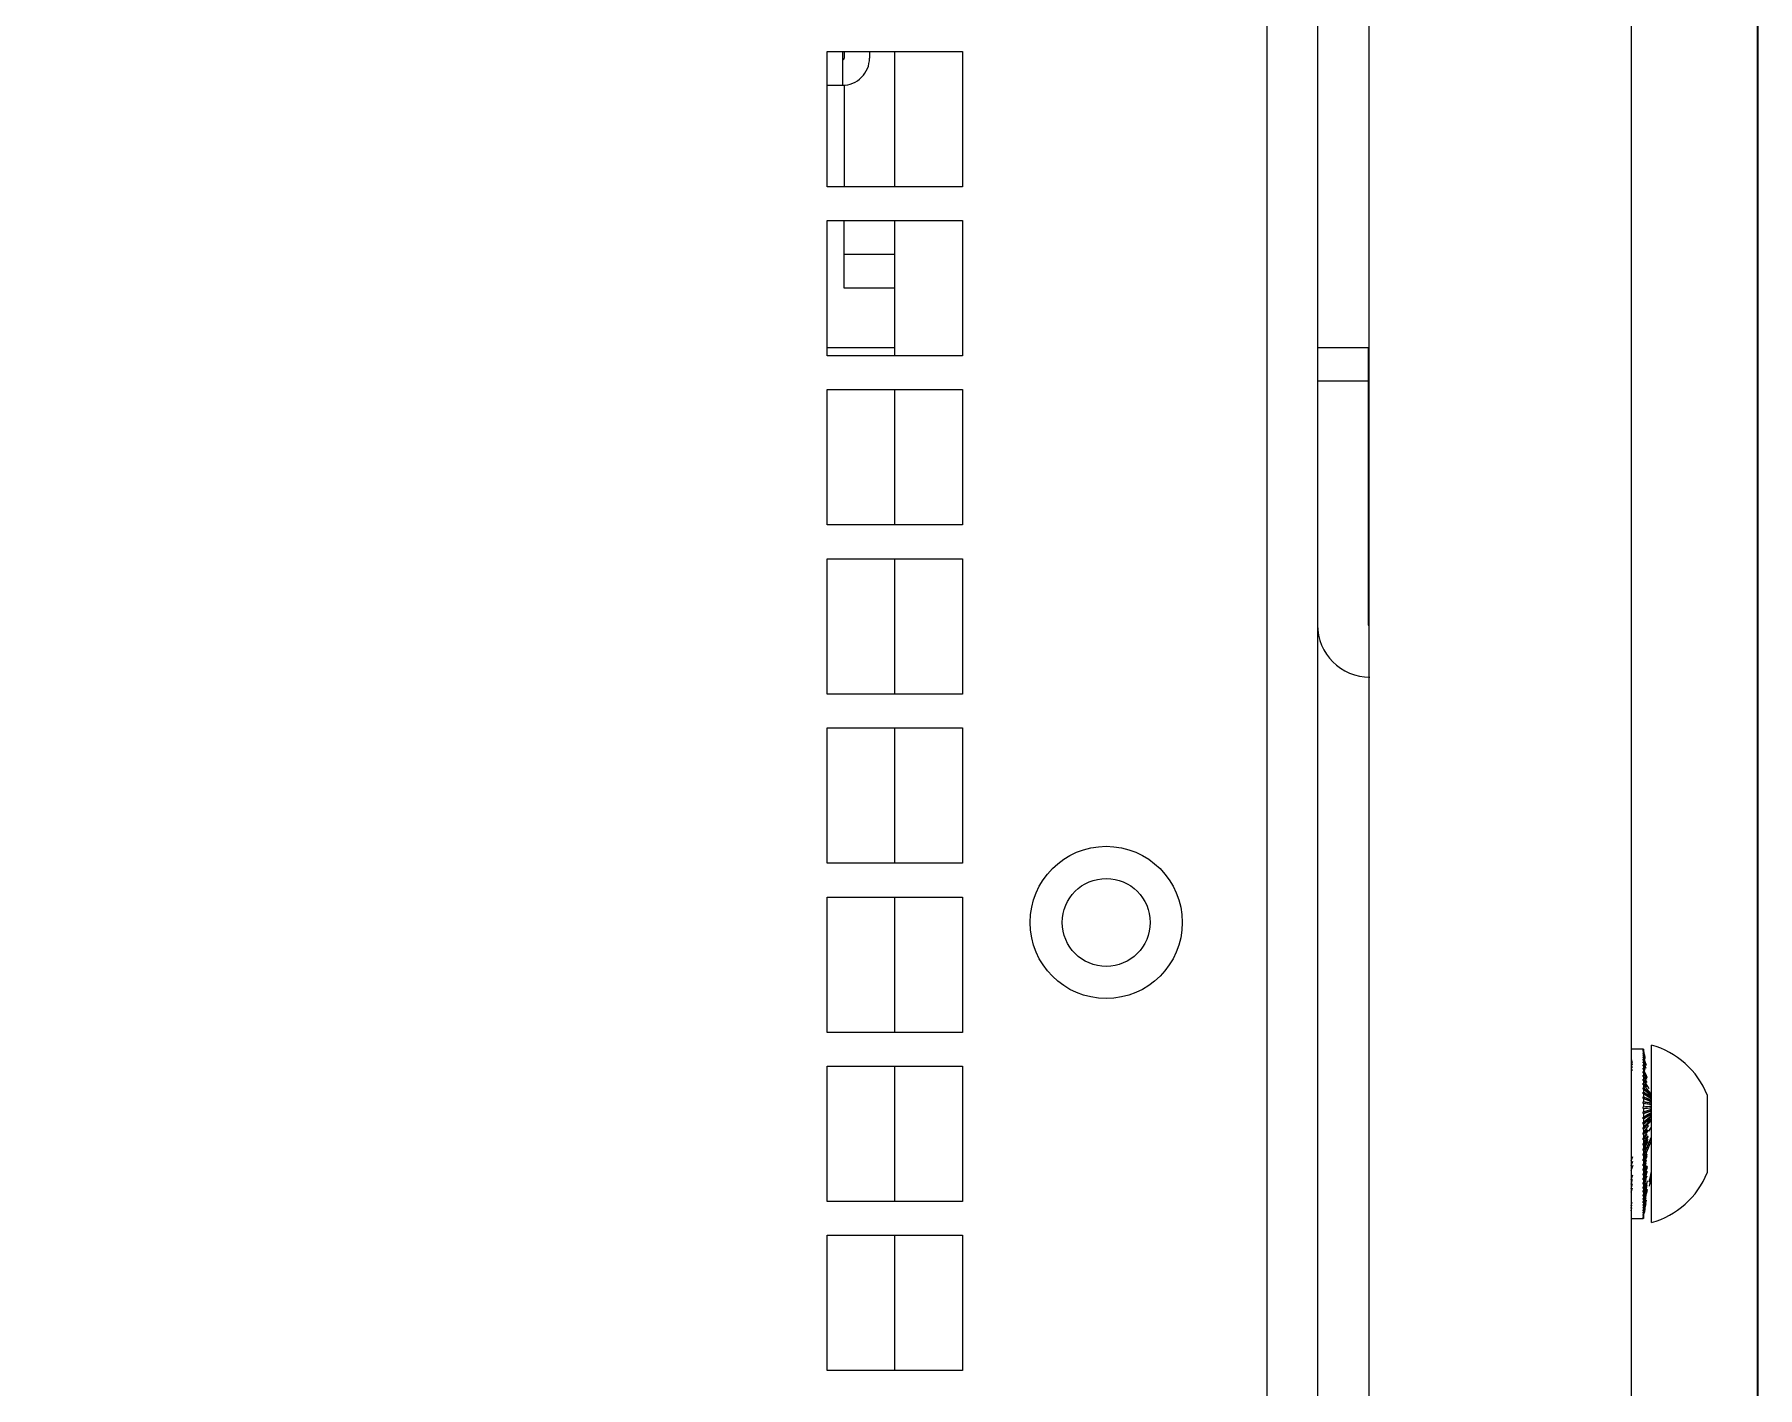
# Model space of a CAD drawing. Header units: millimetres. Extents: x -18178 to 96133, y -22425 to 61598.
# Drawn here: x 42365.6 to 42467.6, y 4314.8 to 4394.8 of the extents above; entities that cross this region are included whole.
import ezdxf

# ---------------------------------------------------------------- set-up
doc = ezdxf.new("R2010")
doc.units = ezdxf.units.MM
for name, color, linetype in [('10H46910P0610B', 7, 'Continuous'), ('10H46911P06B', 7, 'Continuous'), ('CH0002FE', 7, 'Continuous'), ('CH1775FE', 7, 'Continuous'), ('EAE-BB-A-OUT-002-KXA 2000A', 131, 'Continuous'), ('EAE-UPS PANEL-VERTV.', 7, 'Continuous'), ('MA1146FE', 7, 'Continuous'), ('RG0381CU', 7, 'Continuous'), ('RG0999FE', 7, 'Continuous'), ('RG1026FE', 7, 'Continuous'), ('RG1072FE', 7, 'Continuous'), ('RG1110FE', 7, 'Continuous')]:
    doc.layers.add(name, color=color, linetype=linetype)
doc.layers.add('E-ELEC-EQPM', color=7, linetype='Continuous', lineweight=35)

# ---------------------------------------------------------------- blocks, each defined once
blk = doc.blocks.new('A$Ccc32f15b')
at = {"layer": '10H46910P0610B', "color": 7, "linetype": 'Continuous'}
for p, q in [((52.20500291789332, 45.22749999990459), (52.20499999996375, 45.22749999990459)), ((52.20500291789332, 45.22749999990459), (52.26179200135132, 45.22749999990459)), ((52.26179200135135, 45.22749999990459), (52.26321091654279, 45.22749999990459)), ((52.26321091654279, 45.22749999990459), (52.37678908345879, 45.22749999990459)), ((52.37678908345879, 45.22749999990459), (52.37820799865023, 45.22749999990459)), ((52.37820799865025, 45.22749999990459), (52.43499708210825, 45.22749999990459)), ((52.43499708210823, 45.22749999990459), (52.4350000000378, 45.22749999990459)), ((52.58250000000081, 45.0624999999046), (52.0575000000008, 45.0624999999046)), ((52.17000000000078, 45.00260141513913), (52.17000000000078, 45.00250000009427)), ((52.20067500000079, 45.00260141513913), (52.20067500000079, 45.00250000009427)), ((52.43932500000079, 45.00260141513913), (52.43932500000079, 45.00250000009918)), ((52.47000000000082, 45.00250000009918), (52.47000000000082, 45.00260141513913))]:
    blk.add_line(p, q, dxfattribs=at)
for centre, radius, start, end in [((52.29838111114751, 44.99559491569771), 0.249999999999999, 111.9331438283732, 164.4772880336565), ((52.3416188888541, 44.99559491569771), 0.2500000000000018, 15.52271196634352, 68.06685617162684)]:
    blk.add_arc(centre, radius, start, end, dxfattribs=at)
at = {"layer": '10H46911P06B', "color": 7, "linetype": 'Continuous'}
for p, q in [((52.18355905163091, 45.03829015869083), (52.20629182416053, 45.06208732822178)), ((52.19698194402937, 45.03829015869083), (52.21358409659533, 45.06208732822178)), ((52.21089033249316, 45.03829015869083), (52.22129634398408, 45.06208732822178)), ((52.22595435963402, 45.06208732822176), (52.22129634398411, 45.06208732822176)), ((52.22522932696714, 45.03829015869083), (52.22939812960973, 45.06208732822178)), ((52.23426771280415, 45.06208732822176), (52.22939812960973, 45.06208732822176)), ((52.24291941214452, 45.06208732822176), (52.23785747942574, 45.06208732822176)), ((52.24497784931825, 45.03829015869083), (52.24291941214454, 45.06208732822178)), ((52.25187531335038, 45.06208732822176), (52.24664100824313, 45.06208732822176)), ((52.44328211884493, 45.06208732822176), (52.43948077461496, 45.06208732822176)), ((52.07000000000079, 45.03829015869083), (52.07000000000079, 45.00311550205649)), ((52.06999999974173, 45.00311550205649), (52.07001744518067, 45.00311550205649)), ((52.07001098326998, 45.03880424560818), (52.07032528616892, 45.03880424560818)), ((52.07001098327001, 45.03880424560818), (52.07001098327001, 45.03829015869081)), ((52.07001098327001, 45.00311550205649), (52.07001098327001, 45.00260141513913)), ((52.07001098326998, 45.00260141513913), (52.07032528616892, 45.00260141513913)), ((52.07032528616895, 45.03880424560818), (52.07032528616895, 45.03829015869081)), ((52.07032528616895, 45.03829015869083), (52.07065142266495, 45.03837472716873)), ((52.07065142266495, 45.03829015869083), (52.07032528616895, 45.03829015869083)), ((52.07032528616895, 45.00311550205649), (52.07032528616895, 45.00260141513913)), ((52.07065142266495, 45.00311550205649), (52.07032528616895, 45.00311550205649)), ((52.07065142266495, 45.03880424560818), (52.07161847918718, 45.03880424560818)), ((52.07065142266495, 45.03880424560818), (52.07065142266495, 45.03829015869081)), ((52.07065142266495, 45.00311550205649), (52.07065142266495, 45.00260141513913)), ((52.07065142266495, 45.00260141513913), (52.07161847918718, 45.00260141513913)), ((52.07161847918718, 45.03880424560818), (52.07161847918718, 45.03829015869081)), ((52.07161847918718, 45.03829015869083), (52.07227592697814, 45.03846561482777)), ((52.07227592697814, 45.03829015869083), (52.07161847918718, 45.03829015869083)), ((52.07161847918718, 45.00311550205649), (52.07161847918718, 45.00260141513913)), ((52.07227592697814, 45.00311550205649), (52.07161847918718, 45.00311550205649)), ((52.07227592697814, 45.03880424560818), (52.07389192059335, 45.03880424560818)), ((52.07227592697814, 45.03880424560818), (52.07227592697814, 45.03829015869081)), ((52.07227592697814, 45.00311550205649), (52.07227592697814, 45.00260141513913)), ((52.07227592697814, 45.00260141513913), (52.07389192059335, 45.00260141513913)), ((52.07389192059333, 45.03880424560818), (52.07389192059333, 45.03829015869081)), ((52.07389192059333, 45.03829015869083), (52.07487808503313, 45.03856236254839)), ((52.07487808503313, 45.03829015869083), (52.07389192059333, 45.03829015869083)), ((52.07389192059333, 45.00311550205649), (52.07389192059333, 45.00260141513913)), ((52.07487808503313, 45.00311550205649), (52.07389192059333, 45.00311550205649)), ((52.07487808503313, 45.03880424560818), (52.07713663815281, 45.03880424560818)), ((52.07487808503313, 45.03880424560818), (52.07487808503313, 45.03829015869081)), ((52.07487808503313, 45.00311550205649), (52.07487808503313, 45.00260141513913)), ((52.07487808503313, 45.00260141513913), (52.07713663815281, 45.00260141513913)), ((52.07713663815284, 45.03880424560818), (52.07713663815284, 45.03829015869081)), ((52.07713663815284, 45.03829015869083), (52.07844762730102, 45.03866640368324)), ((52.07844762730099, 45.03829015869083), (52.07713663815281, 45.03829015869083)), ((52.07713663815284, 45.00311550205649), (52.07713663815284, 45.00260141513913)), ((52.07844762730099, 45.00311550205649), (52.07713663815281, 45.00311550205649)), ((52.07844762730099, 45.03880424560818), (52.08133982644782, 45.03880424560818)), ((52.07844762730099, 45.03880424560818), (52.07844762730099, 45.03829015869081)), ((52.07844762730099, 45.00311550205649), (52.07844762730099, 45.00260141513913)), ((52.07844762730099, 45.00260141513913), (52.08133982644782, 45.00260141513913)), ((52.08133982644782, 45.03880424560818), (52.08133982644782, 45.03829015869081)), ((52.08133982644782, 45.03829015869083), (52.08297046642912, 45.03877952217859)), ((52.08297046642909, 45.03829015869083), (52.08133982644779, 45.03829015869083)), ((52.08133982644782, 45.00311550205649), (52.08133982644782, 45.00260141513913)), ((52.08297046642909, 45.00311550205649), (52.08133982644779, 45.00311550205649)), ((52.08297046642909, 45.03880424560818), (52.08648489741435, 45.03880424560818)), ((52.08297046642909, 45.03880424560818), (52.08297046642909, 45.03829015869081)), ((52.08297046642909, 45.00311550205649), (52.08297046642909, 45.00260141513913)), ((52.08297046642909, 45.00260141513913), (52.08648489741435, 45.00260141513913)), ((52.08648489741435, 45.03829015869083), (52.09589369389755, 45.04126125411695)), ((52.08648489741435, 45.03880424560818), (52.08648489741435, 45.03829015869081)), ((52.08842875283773, 45.03829015869083), (52.08648489741435, 45.03829015869083)), ((52.08648489741435, 45.00311550205649), (52.08648489741435, 45.00260141513913)), ((52.08842875283773, 45.00311550205649), (52.08648489741435, 45.00311550205649)), ((52.08842875283773, 45.03880424560818), (52.09255154580791, 45.03880424560818)), ((52.08842875283773, 45.03880424560818), (52.08842875283773, 45.03829015869081)), ((52.08842875283773, 45.00311550205649), (52.08842875283773, 45.00260141513913)), ((52.08842875283773, 45.00260141513913), (52.09255154580791, 45.00260141513913)), ((52.09255154580791, 45.03829015869083), (52.1169642224817, 45.04645796333119)), ((52.09255154580791, 45.03880424560818), (52.09255154580791, 45.03829015869081)), ((52.09480094516408, 45.03829015869083), (52.09255154580791, 45.03829015869083)), ((52.09255154580791, 45.00311550205649), (52.09255154580791, 45.00260141513913)), ((52.09480094516408, 45.00311550205649), (52.09255154580791, 45.00311550205649)), ((52.09480094516408, 45.03880424560818), (52.09951582933886, 45.03880424560818)), ((52.09480094516408, 45.03880424560818), (52.09480094516408, 45.03829015869081)), ((52.09480094516408, 45.00311550205649), (52.09480094516408, 45.00260141513913)), ((52.09480094516408, 45.00260141513913), (52.09951582933886, 45.00260141513913)), ((52.09951582933883, 45.03880424560818), (52.09951582933883, 45.03829015869081)), ((52.10206189527619, 45.03829015869083), (52.09951582933886, 45.03829015869083)), ((52.09951582933883, 45.00260141513913), (52.10866537966965, 45.0058700350685)), ((52.09951582933883, 45.00311550205649), (52.09951582933883, 45.00260141513913)), ((52.10206189527619, 45.00311550205649), (52.09951582933886, 45.00311550205649)), ((52.10206189527619, 45.03880424560818), (52.10735026316175, 45.03880424560818)), ((52.10206189527619, 45.03880424560818), (52.10206189527619, 45.03829015869081)), ((52.10206189527619, 45.00311550205649), (52.10206189527619, 45.00260141513913)), ((52.10206189527619, 45.00260141513913), (52.10735026316175, 45.00260141513913)), ((52.10735026316172, 45.03880424560818), (52.10735026316172, 45.03829015869081)), ((52.1101829475212, 45.03829015869083), (52.10735026316172, 45.03829015869083)), ((52.10735026316172, 45.00260141513913), (52.11584370648134, 45.0058700350685)), ((52.10735026316172, 45.00311550205649), (52.10735026316172, 45.00260141513913)), ((52.1101829475212, 45.00311550205649), (52.10735026316172, 45.00311550205649)), ((52.1101829475212, 45.03880424560818), (52.1160239283455, 45.03880424560818)), ((52.1101829475212, 45.03880424560818), (52.1101829475212, 45.03829015869081)), ((52.1101829475212, 45.00311550205649), (52.1101829475212, 45.00260141513913)), ((52.1101829475212, 45.00260141513913), (52.1160239283455, 45.00260141513913)), ((52.11602392834553, 45.03880424560818), (52.11602392834553, 45.03829015869081)), ((52.11913205181605, 45.03829015869083), (52.1160239283455, 45.03829015869083)), ((52.11602392834553, 45.00260141513913), (52.12382774491346, 45.0058700350685)), ((52.11602392834553, 45.00311550205649), (52.11602392834553, 45.00260141513913)), ((52.11913205181605, 45.00311550205649), (52.1160239283455, 45.00311550205649)), ((52.11913205181605, 45.03880424560818), (52.1255025938963, 45.03880424560818)), ((52.11913205181605, 45.03880424560818), (52.11913205181605, 45.03829015869081)), ((52.11913205181605, 45.00311550205649), (52.11913205181605, 45.00260141513913)), ((52.11913205181605, 45.00260141513913), (52.1255025938963, 45.00260141513913)), ((52.1255025938963, 45.03880424560818), (52.1255025938963, 45.03829015869081)), ((52.12887389013457, 45.03829015869083), (52.1255025938963, 45.03829015869083)), ((52.1255025938963, 45.00260141513913), (52.13258598561376, 45.0058700350685)), ((52.1255025938963, 45.00311550205649), (52.1255025938963, 45.00260141513913)), ((52.12887389013457, 45.00311550205649), (52.1255025938963, 45.00311550205649)), ((52.12887389013457, 45.03880424560818), (52.13574885185159, 45.03880424560818)), ((52.12887389013457, 45.03880424560818), (52.12887389013457, 45.03829015869081)), ((52.12887389013457, 45.00311550205649), (52.12887389013457, 45.00260141513913)), ((52.12887389013457, 45.00260141513913), (52.13574885185159, 45.00260141513913)), ((52.13574885185159, 45.03880424560818), (52.13574885185159, 45.03829015869081)), ((52.13937001589153, 45.03829015869083), (52.13574885185162, 45.03829015869083)), ((52.13574885185159, 45.00311550205649), (52.13574885185159, 45.00260141513913)), ((52.13937001589153, 45.00311550205649), (52.13574885185162, 45.00311550205649)), ((52.13937001589153, 45.03880424560818), (52.14672226491231, 45.03880424560818)), ((52.13937001589153, 45.03880424560818), (52.13937001589153, 45.03829015869081)), ((52.13937001589153, 45.00311550205649), (52.13937001589153, 45.00260141513913)), ((52.13937001589153, 45.00260141513913), (52.14672226491231, 45.00260141513913)), ((52.14672226491228, 45.03880424560818), (52.14672226491228, 45.03829015869081)), ((52.15057900567373, 45.03829015869083), (52.14672226491228, 45.03829015869083)), ((52.14672226491228, 45.00311550205649), (52.14672226491228, 45.00260141513913)), ((52.15057900567373, 45.00311550205649), (52.14672226491228, 45.00311550205649)), ((52.15057900567373, 45.03880424560818), (52.15837952603027, 45.03880424560818)), ((52.15057900567373, 45.03880424560818), (52.15057900567373, 45.03829015869081)), ((52.15057900567373, 45.00311550205649), (52.15057900567373, 45.00260141513913)), ((52.15057900567373, 45.00260141513913), (52.15837952603027, 45.00260141513913)), ((52.1583795260303, 45.03880424560818), (52.1583795260303, 45.03829015869081)), ((52.16245662271947, 45.03829015869083), (52.15837952603027, 45.03829015869083)), ((52.1583795260303, 45.00311550205649), (52.1583795260303, 45.00260141513913)), ((52.16245662271947, 45.00311550205649), (52.15837952603027, 45.00311550205649)), ((52.16245662271947, 45.03880424560818), (52.1706746293217, 45.03880424560818)), ((52.16245662271947, 45.03880424560818), (52.16245662271947, 45.03829015869081)), ((52.16245662271947, 45.00311550205649), (52.16245662271947, 45.00260141513913)), ((52.16245662271947, 45.00260141513913), (52.1706746293217, 45.00260141513913)), ((52.1706746293217, 45.03880424560818), (52.1706746293217, 45.03829015869081)), ((52.17495599150064, 45.03829015869083), (52.1706746293217, 45.03829015869083)), ((52.1706746293217, 45.00311550205649), (52.1706746293217, 45.00260141513913)), ((52.17495599150064, 45.00311550205649), (52.1706746293217, 45.00311550205649)), ((52.17495599150064, 45.03880424560818), (52.18355905163091, 45.03880424560818)), ((52.17495599150064, 45.03880424560818), (52.17495599150064, 45.03829015869081)), ((52.17495599150064, 45.00311550205649), (52.17495599150064, 45.00260141513913)), ((52.17495599150064, 45.00260141513913), (52.18355905163091, 45.00260141513913)), ((52.18355905163091, 45.03880424560818), (52.18355905163091, 45.03829015869081)), ((52.18802778271905, 45.03829015869083), (52.18355905163091, 45.03829015869083)), ((52.18355905163091, 45.00311550205649), (52.18355905163091, 45.00260141513913)), ((52.18802778271905, 45.00311550205649), (52.18355905163091, 45.00311550205649)), ((52.18802778271905, 45.03880424560818), (52.19698194402937, 45.03880424560818)), ((52.18802778271905, 45.03880424560818), (52.18802778271905, 45.03829015869081)), ((52.18802778271905, 45.00311550205649), (52.18802778271905, 45.00260141513913)), ((52.18802778271905, 45.00260141513913), (52.19698194402937, 45.00260141513913)), ((52.19698194402937, 45.03880424560818), (52.19698194402937, 45.03829015869081)), ((52.20162040798667, 45.03829015869083), (52.19698194402937, 45.03829015869083)), ((52.19698194402937, 45.00311550205649), (52.19698194402937, 45.00260141513913)), ((52.20162040798667, 45.00311550205649), (52.19698194402937, 45.00311550205649)), ((52.20162040798667, 45.03880424560818), (52.21089033249316, 45.03880424560818)), ((52.20162040798667, 45.03880424560818), (52.20162040798667, 45.03829015869081)), ((52.20162040798667, 45.00311550205649), (52.20162040798667, 45.00260141513913)), ((52.20162040798667, 45.00260141513913), (52.21089033249316, 45.00260141513913)), ((52.21089033249316, 45.03880424560818), (52.21089033249316, 45.03829015869081)), ((52.21568022342151, 45.03829015869083), (52.21089033249316, 45.03829015869083)), ((52.21089033249316, 45.00311550205649), (52.21089033249316, 45.00260141513913)), ((52.21568022342151, 45.00311550205649), (52.21089033249316, 45.00311550205649)), ((52.21568022342151, 45.03880424560818), (52.22522932696717, 45.03880424560818)), ((52.21568022342151, 45.03880424560818), (52.21568022342151, 45.03829015869081)), ((52.21568022342151, 45.00311550205649), (52.21568022342151, 45.00260141513913)), ((52.21568022342151, 45.00260141513913), (52.22522932696717, 45.00260141513913)), ((52.22522932696714, 45.03880424560818), (52.22522932696714, 45.03829015869081)), ((52.23015174135531, 45.03829015869083), (52.22522932696714, 45.03829015869083)), ((52.22522932696714, 45.00311550205649), (52.22522932696714, 45.00260141513913)), ((52.23015174135531, 45.00311550205649), (52.22522932696714, 45.00311550205649)), ((52.23015174135531, 45.03880424560818), (52.23994233799098, 45.03880424560818)), ((52.23015174135531, 45.03880424560818), (52.23015174135531, 45.03829015869081)), ((52.23015174135531, 45.00311550205649), (52.23015174135531, 45.00260141513913)), ((52.23015174135531, 45.00260141513913), (52.23994233799098, 45.00260141513913)), ((52.23994233799098, 45.03880424560818), (52.23994233799098, 45.03829015869081)), ((52.24497784931825, 45.03829015869083), (52.23994233799098, 45.03829015869083)), ((52.23994233799098, 45.00311550205649), (52.23994233799098, 45.00260141513913)), ((52.24497784931825, 45.00311550205649), (52.23994233799098, 45.00311550205649)), ((52.24497784931825, 45.03880424560818), (52.25497130003191, 45.03880424560818)), ((52.24497784931825, 45.03880424560818), (52.24497784931825, 45.03829015869081)), ((52.24497784931825, 45.00311550205649), (52.24497784931825, 45.00260141513913)), ((52.24497784931825, 45.00260141513913), (52.25497130003191, 45.00260141513913)), ((52.25497130003191, 45.03880424560818), (52.25497130003191, 45.03829015869081)), ((52.26010003543553, 45.03829015869083), (52.25497130003188, 45.03829015869083)), ((52.25497130003191, 45.00311550205649), (52.25497130003191, 45.00260141513913)), ((52.26010003543553, 45.00311550205649), (52.25497130003188, 45.00311550205649)), ((52.26010003543553, 45.03880424560818), (52.27025690064281, 45.03880424560818)), ((52.26010003543553, 45.03880424560818), (52.26010003543553, 45.03829015869081)), ((52.26010003543553, 45.00311550205649), (52.26010003543553, 45.00260141513913)), ((52.26010003543553, 45.00260141513913), (52.27025690064281, 45.00260141513913)), ((52.27025690064281, 45.03880424560818), (52.27025690064281, 45.03829015869081)), ((52.27545861934732, 45.03829015869083), (52.27025690064283, 45.03829015869083)), ((52.27025690064281, 45.00311550205649), (52.27025690064281, 45.00260141513913)), ((52.27545861934732, 45.00311550205649), (52.27025690064283, 45.00311550205649)), ((52.27545861934732, 45.03880424560818), (52.28573881454147, 45.03880424560818)), ((52.27545861934732, 45.03880424560818), (52.27545861934732, 45.03829015869081)), ((52.27545861934732, 45.00311550205649), (52.27545861934732, 45.00260141513913)), ((52.27545861934732, 45.00260141513913), (52.28573881454147, 45.00260141513913)), ((52.28573881454145, 45.03880424560818), (52.28573881454145, 45.03829015869081)), ((52.29099298773949, 45.03829015869083), (52.28573881454147, 45.03829015869083)), ((52.28573881454145, 45.00311550205649), (52.28573881454145, 45.00260141513913)), ((52.29099298773949, 45.00311550205649), (52.28573881454147, 45.00311550205649)), ((52.29099298773949, 45.03880424560818), (52.30135594168664, 45.03880424560818)), ((52.29099298773949, 45.03880424560818), (52.29099298773949, 45.03829015869081)), ((52.29099298773949, 45.00311550205649), (52.29099298773949, 45.00260141513913)), ((52.29099298773949, 45.00260141513913), (52.30135594168664, 45.00260141513913)), ((52.30135594168664, 45.03880424560818), (52.30135594168664, 45.03829015869081)), ((52.30664183355699, 45.03829015869083), (52.30135594168664, 45.03829015869083)), ((52.30135594168664, 45.00311550205649), (52.30135594168664, 45.00260141513913)), ((52.30664183355699, 45.00311550205649), (52.30135594168664, 45.00311550205649)), ((52.30664183355699, 45.03880424560818), (52.31704664841232, 45.03880424560818)), ((52.30664183355699, 45.03880424560818), (52.30664183355699, 45.03829015869081)), ((52.30664183355699, 45.00311550205649), (52.30664183355699, 45.00260141513913)), ((52.30664183355699, 45.00260141513913), (52.31704664841232, 45.00260141513913)), ((52.31704664841232, 45.03880424560818), (52.31704664841232, 45.03829015869081)), ((52.32234339795471, 45.03829015869083), (52.31704664841232, 45.03829015869083)), ((52.31704664841232, 45.00311550205649), (52.31704664841232, 45.00260141513913)), ((52.32234339795471, 45.00311550205649), (52.31704664841232, 45.00311550205649)), ((52.32234339795471, 45.03880424560818), (52.33274901066747, 45.03880424560818)), ((52.32234339795471, 45.03880424560818), (52.32234339795471, 45.03829015869081)), ((52.32234339795471, 45.00311550205649), (52.32234339795471, 45.00260141513913)), ((52.32234339795471, 45.00260141513913), (52.33274901066747, 45.00260141513913)), ((52.33274901066747, 45.03880424560818), (52.33274901066747, 45.03829015869081)), ((52.33803571403129, 45.03829015869083), (52.33274901066747, 45.03829015869083)), ((52.33274901066747, 45.00311550205649), (52.33274901066747, 45.00260141513913)), ((52.33803571403129, 45.00311550205649), (52.33274901066747, 45.00311550205649)), ((52.33803571403129, 45.03880424560818), (52.348401058402, 45.03880424560818)), ((52.33803571403129, 45.03880424560818), (52.33803571403129, 45.03829015869081)), ((52.33803571403129, 45.00311550205649), (52.33803571403129, 45.00260141513913)), ((52.33803571403129, 45.00260141513913), (52.348401058402, 45.00260141513913)), ((52.34840105840198, 45.03880424560818), (52.34840105840198, 45.03829015869081)), ((52.35365685138433, 45.03829015869083), (52.34840105840198, 45.03829015869083)), ((52.34840105840198, 45.00311550205649), (52.34840105840198, 45.00260141513913)), ((52.35365685138433, 45.00311550205649), (52.34840105840198, 45.00311550205649)), ((52.35365685138433, 45.03880424560818), (52.36394102013421, 45.03880424560818)), ((52.35365685138433, 45.03880424560818), (52.35365685138433, 45.03829015869081)), ((52.35365685138433, 45.00311550205649), (52.35365685138433, 45.00260141513913)), ((52.35365685138433, 45.00260141513913), (52.36394102013421, 45.00260141513913)), ((52.36394102013421, 45.03880424560818), (52.36394102013421, 45.03829015869081)), ((52.36914516052133, 45.03829015869083), (52.36394102013421, 45.03829015869083)), ((52.36394102013421, 45.00311550205649), (52.36394102013421, 45.00260141513913)), ((52.36914516052133, 45.00311550205649), (52.36394102013421, 45.00311550205649)), ((52.36914516052133, 45.03880424560818), (52.37930756673472, 45.03880424560818)), ((52.36914516052133, 45.03880424560818), (52.36914516052133, 45.03829015869081)), ((52.36914516052133, 45.00311550205649), (52.36914516052133, 45.00260141513913)), ((52.36914516052133, 45.00260141513913), (52.37930756673472, 45.00260141513913)), ((52.37930756673472, 45.03880424560818), (52.37930756673472, 45.03829015869081)), ((52.38443951616202, 45.03829015869083), (52.37930756673472, 45.03829015869083)), ((52.37930756673472, 45.00311550205649), (52.37930756673472, 45.00260141513913)), ((52.38443951616202, 45.00311550205649), (52.37930756673472, 45.00311550205649)), ((52.38443951616202, 45.03880424560818), (52.39444005346436, 45.03880424560818)), ((52.38443951616202, 45.03880424560818), (52.38443951616202, 45.03829015869081)), ((52.38443951616202, 45.00311550205649), (52.38443951616202, 45.00260141513913)), ((52.38443951616202, 45.00260141513913), (52.39444005346436, 45.00260141513913)), ((52.39947955847202, 45.00260141513913), (52.38664752000483, 45.00773999010489)), ((52.39444005346434, 45.03880424560818), (52.39444005346434, 45.03829015869081)), ((52.39947955847202, 45.03829015869083), (52.39444005346434, 45.03829015869083)), ((52.39444005346434, 45.00311550205649), (52.39444005346434, 45.00260141513913)), ((52.39947955847202, 45.00311550205649), (52.39444005346434, 45.00311550205649)), ((52.39947955847202, 45.03880424560818), (52.40927875931138, 45.03880424560818)), ((52.39947955847202, 45.03880424560818), (52.39947955847202, 45.03829015869081)), ((52.39947955847202, 45.00311550205649), (52.39947955847202, 45.00260141513913)), ((52.39947955847202, 45.00260141513913), (52.40927875931138, 45.00260141513913)), ((52.41420593127552, 45.00260141513913), (52.40045887764271, 45.00769509156656)), ((52.40927875931141, 45.03880424560818), (52.40927875931141, 45.03829015869081)), ((52.41420593127552, 45.03829015869083), (52.40927875931141, 45.03829015869083)), ((52.40927875931141, 45.00311550205649), (52.40927875931141, 45.00260141513913)), ((52.41420593127552, 45.00311550205649), (52.40927875931141, 45.00311550205649)), ((52.42856051630687, 45.00260141513913), (52.41239082486734, 45.00819676393454)), ((52.41420593127552, 45.03880424560818), (52.42376512268302, 45.03880424560818)), ((52.41420593127552, 45.03880424560818), (52.41420593127552, 45.03829015869081)), ((52.41420593127552, 45.00311550205649), (52.41420593127552, 45.00260141513913)), ((52.41420593127552, 45.00260141513913), (52.42376512268302, 45.00260141513913)), ((52.42376512268302, 45.03880424560818), (52.42376512268302, 45.03829015869081)), ((52.42856051630687, 45.03829015869083), (52.42376512268305, 45.03829015869083)), ((52.42376512268302, 45.00311550205649), (52.42376512268302, 45.00260141513913)), ((52.42856051630687, 45.00311550205649), (52.42376512268305, 45.00311550205649)), ((52.42856051630687, 45.03880424560818), (52.43784197252123, 45.03880424560818)), ((52.42856051630687, 45.03880424560818), (52.42856051630687, 45.03829015869081)), ((52.42856051630687, 45.00311550205649), (52.42856051630687, 45.00260141513913)), ((52.42856051630687, 45.00260141513913), (52.43784197252123, 45.00260141513913)), ((52.43784197252123, 45.03880424560818), (52.43784197252123, 45.03829015869081)), ((52.44248666257693, 45.03829015869083), (52.4378419725212, 45.03829015869083)), ((52.43784197252123, 45.00311550205649), (52.43784197252123, 45.00260141513913)), ((52.44248666257693, 45.00311550205649), (52.4378419725212, 45.00311550205649)), ((52.45592940994865, 45.00260141513913), (52.44088367050068, 45.00724958367545)), ((52.44248666257693, 45.03880424560818), (52.45145375393074, 45.03880424560818)), ((52.44248666257693, 45.03880424560818), (52.44248666257693, 45.03829015869081)), ((52.44248666257693, 45.00311550205649), (52.44248666257693, 45.00260141513913)), ((52.44248666257693, 45.00260141513913), (52.45145375393074, 45.00260141513913)), ((52.45145375393076, 45.03880424560818), (52.45145375393076, 45.03829015869081)), ((52.45592940994865, 45.03829015869083), (52.45145375393074, 45.03829015869083)), ((52.45145375393076, 45.00311550205649), (52.45145375393076, 45.00260141513913)), ((52.45592940994865, 45.00311550205649), (52.45145375393074, 45.00311550205649)), ((52.46883570603956, 45.00260141513913), (52.45425643218491, 45.00690002831718)), ((52.45592940994865, 45.03880424560818), (52.46454674742901, 45.03880424560818)), ((52.45592940994865, 45.03880424560818), (52.45592940994865, 45.03829015869081)), ((52.45592940994865, 45.00311550205649), (52.45592940994865, 45.00260141513913)), ((52.45592940994865, 45.00260141513913), (52.46454674742901, 45.00260141513913)), ((52.46454674742904, 45.03880424560818), (52.46454674742904, 45.03829015869081)), ((52.46883570603956, 45.03829015869083), (52.46454674742901, 45.03829015869083)), ((52.46454674742904, 45.00311550205649), (52.46454674742904, 45.00260141513913)), ((52.46883570603956, 45.00311550205649), (52.46454674742901, 45.00311550205649)), ((52.48115461559527, 45.00260141513913), (52.46712592918141, 45.00657223749495)), ((52.46883570603956, 45.03880424560818), (52.47706928095232, 45.03880424560818)), ((52.46883570603956, 45.03880424560818), (52.46883570603956, 45.03829015869081)), ((52.46883570603956, 45.00311550205649), (52.46883570603956, 45.00260141513913)), ((52.46883570603956, 45.00260141513913), (52.47706928095232, 45.00260141513913)), ((52.47706928095232, 45.03880424560818), (52.47706928095232, 45.03829015869081)), ((52.48115461559527, 45.03829015869083), (52.47706928095232, 45.03829015869083)), ((52.47706928095232, 45.00311550205649), (52.47706928095232, 45.00260141513913)), ((52.48115461559527, 45.00311550205649), (52.47706928095232, 45.00311550205649)), ((52.49283752150779, 45.00260141513913), (52.47943735472768, 45.00626234370598)), ((52.48115461559527, 45.03880424560818), (52.48897193378184, 45.03880424560818)), ((52.48115461559527, 45.03880424560818), (52.48115461559527, 45.03829015869081)), ((52.48115461559527, 45.00311550205649), (52.48115461559527, 45.00260141513913)), ((52.48115461559527, 45.00260141513913), (52.48897193378184, 45.00260141513913)), ((52.48897193378181, 45.03880424560818), (52.48897193378181, 45.03829015869081)), ((52.49283752150779, 45.03829015869083), (52.48897193378184, 45.03829015869083)), ((52.48897193378181, 45.00311550205649), (52.48897193378181, 45.00260141513913)), ((52.49283752150779, 45.00311550205649), (52.48897193378184, 45.00311550205649)), ((52.49283752150779, 45.03880424560818), (52.50020773158465, 45.03880424560818)), ((52.49283752150779, 45.03880424560818), (52.49283752150779, 45.03829015869081)), ((52.49283752150779, 45.00311550205649), (52.49283752150779, 45.00260141513913)), ((52.49283752150779, 45.00260141513913), (52.50020773158465, 45.00260141513913)), ((52.50020773158465, 45.03880424560818), (52.50020773158465, 45.03829015869081)), ((52.50383831668486, 45.03829015869083), (52.50020773158465, 45.03829015869083)), ((52.50020773158465, 45.00311550205649), (52.50020773158465, 45.00260141513913)), ((52.50383831668486, 45.00311550205649), (52.50020773158465, 45.00311550205649)), ((52.50383831668486, 45.03880424560818), (52.51073233179997, 45.03880424560818)), ((52.50383831668486, 45.03880424560818), (52.50383831668486, 45.03829015869081)), ((52.50383831668486, 45.00311550205649), (52.50383831668486, 45.00260141513913)), ((52.50383831668486, 45.00260141513913), (52.51073233179997, 45.00260141513913)), ((52.51073233179997, 45.03880424560818), (52.51073233179997, 45.03829015869081)), ((52.51411358601374, 45.03829015869083), (52.5107323318, 45.03829015869083)), ((52.51073233179997, 45.00311550205649), (52.51073233179997, 45.00260141513913)), ((52.51411358601374, 45.00311550205649), (52.5107323318, 45.00311550205649)), ((52.51411358601374, 45.03880424560818), (52.520504198639, 45.03880424560818)), ((52.51411358601374, 45.03880424560818), (52.51411358601374, 45.03829015869081)), ((52.51411358601374, 45.00311550205649), (52.51411358601374, 45.00260141513913)), ((52.51411358601374, 45.00260141513913), (52.520504198639, 45.00260141513913)), ((52.520504198639, 45.03880424560818), (52.520504198639, 45.03829015869081)), ((52.52362277770067, 45.03829015869083), (52.520504198639, 45.03829015869083)), ((52.520504198639, 45.00311550205649), (52.520504198639, 45.00260141513913)), ((52.52362277770067, 45.00311550205649), (52.520504198639, 45.00311550205649)), ((52.5323283633104, 45.00260141513913), (52.52210723494039, 45.00514322019598)), ((52.52362277770067, 45.03880424560818), (52.52948476700766, 45.03880424560818)), ((52.52362277770064, 45.03880424560818), (52.52362277770064, 45.03829015869081)), ((52.52362277770064, 45.00311550205649), (52.52362277770064, 45.00260141513913)), ((52.52362277770067, 45.00260141513913), (52.52948476700766, 45.00260141513913)), ((52.52948476700766, 45.03880424560818), (52.52948476700766, 45.03829015869081)), ((52.53232836331043, 45.03829015869083), (52.52948476700769, 45.03829015869083)), ((52.52948476700766, 45.00311550205649), (52.52948476700766, 45.00260141513913)), ((52.53232836331043, 45.00311550205649), (52.52948476700769, 45.00311550205649)), ((52.54019598587377, 45.00260141513913), (52.53090825420475, 45.00488201472577)), ((52.53232836331043, 45.03880424560818), (52.53763859470547, 45.03880424560818)), ((52.5323283633104, 45.03880424560818), (52.5323283633104, 45.03829015869081)), ((52.5323283633104, 45.00311550205649), (52.5323283633104, 45.00260141513913)), ((52.53232836331043, 45.00260141513913), (52.53763859470547, 45.00260141513913)), ((52.53763859470544, 45.03880424560818), (52.53763859470544, 45.03829015869081)), ((52.54019598587374, 45.03829015869083), (52.53763859470541, 45.03829015869083)), ((52.53763859470544, 45.00311550205649), (52.53763859470544, 45.00260141513913)), ((52.54019598587374, 45.00311550205649), (52.53763859470541, 45.00311550205649)), ((52.54719459547889, 45.00260141513913), (52.53888473347791, 45.00462440643241)), ((52.54019598587374, 45.03880424560818), (52.5449335022995, 45.03880424560818)), ((52.54019598587377, 45.03880424560818), (52.54019598587377, 45.03829015869081)), ((52.54019598587377, 45.00311550205649), (52.54019598587377, 45.00260141513913)), ((52.54019598587374, 45.00260141513913), (52.5449335022995, 45.00260141513913)), ((52.54493350229953, 45.03880424560818), (52.54493350229953, 45.03829015869081)), ((52.54719459547889, 45.03829015869083), (52.54493350229953, 45.03829015869083)), ((52.54493350229953, 45.00311550205649), (52.54493350229953, 45.00260141513913)), ((52.54719459547889, 45.00311550205649), (52.54493350229953, 45.00311550205649)), ((52.54719459547889, 45.03880424560818), (52.55134070012241, 45.03880424560818)), ((52.54719459547889, 45.03880424560818), (52.54719459547889, 45.03829015869081)), ((52.54719459547889, 45.00311550205649), (52.54719459547889, 45.00260141513913)), ((52.54719459547889, 45.00260141513913), (52.55134070012241, 45.00260141513913)), ((52.55134070012241, 45.03880424560818), (52.55134070012241, 45.03829015869081)), ((52.55329657181096, 45.03829015869083), (52.55134070012238, 45.03829015869083)), ((52.55134070012241, 45.00311550205649), (52.55134070012241, 45.00260141513913)), ((52.55329657181096, 45.00311550205649), (52.55134070012238, 45.00311550205649)), ((52.55329657181096, 45.03880424560818), (52.55683490189139, 45.03880424560818)), ((52.55329657181096, 45.03880424560818), (52.55329657181096, 45.03829015869081)), ((52.55329657181096, 45.00311550205649), (52.55329657181096, 45.00260141513913)), ((52.55329657181096, 45.00260141513913), (52.55683490189139, 45.00260141513913)), ((52.55683490189139, 45.03880424560818), (52.55683490189139, 45.03829015869081)), ((52.55847783315716, 45.03829015869083), (52.55683490189136, 45.03829015869083)), ((52.55683490189139, 45.00311550205649), (52.55683490189139, 45.00260141513913)), ((52.55847783315716, 45.00311550205649), (52.55683490189136, 45.00311550205649)), ((52.55847783315716, 45.03880424560818), (52.56139442450217, 45.03880424560818)), ((52.55847783315716, 45.03880424560818), (52.55847783315716, 45.03829015869081)), ((52.55847783315716, 45.00311550205649), (52.55847783315716, 45.00260141513913)), ((52.55847783315716, 45.00260141513913), (52.56139442450217, 45.00260141513913)), ((52.5613944245022, 45.03880424560818), (52.5613944245022, 45.03829015869081)), ((52.56271793144609, 45.03829015869083), (52.5613944245022, 45.03829015869083)), ((52.5613944245022, 45.00311550205649), (52.5613944245022, 45.00260141513913)), ((52.56271793144609, 45.00311550205649), (52.5613944245022, 45.00311550205649)), ((52.56271793144609, 45.03880424560818), (52.56500127360209, 45.03880424560818)), ((52.56271793144609, 45.03880424560818), (52.56271793144609, 45.03829015869081)), ((52.56271793144609, 45.00311550205649), (52.56271793144609, 45.00260141513913)), ((52.56271793144609, 45.00260141513913), (52.56500127360209, 45.00260141513913)), ((52.56500127360209, 45.03880424560818), (52.56500127360209, 45.03829015869081)), ((52.56600013294684, 45.03829015869083), (52.56500127360209, 45.03829015869083)), ((52.56500127360209, 45.00311550205649), (52.56500127360209, 45.00260141513913)), ((52.56600013294684, 45.00311550205649), (52.56500127360209, 45.00311550205649)), ((52.56600013294684, 45.03880424560818), (52.56764121460554, 45.03880424560818)), ((52.56600013294687, 45.03880424560818), (52.56600013294687, 45.03829015869081)), ((52.56600013294687, 45.00311550205649), (52.56600013294687, 45.00260141513913)), ((52.56600013294684, 45.00260141513913), (52.56764121460554, 45.00260141513913)), ((52.56764121460554, 45.03880424560818), (52.56764121460554, 45.03829015869081)), ((52.56831148430965, 45.03829015869083), (52.56764121460554, 45.03829015869083)), ((52.56764121460554, 45.00311550205649), (52.56764121460554, 45.00260141513913)), ((52.56831148430965, 45.00311550205649), (52.56764121460554, 45.00311550205649)), ((52.56831148430965, 45.03880424560818), (52.56930382887145, 45.03880424560818)), ((52.56831148430965, 45.03880424560818), (52.56831148430965, 45.03829015869081)), ((52.56831148430965, 45.00311550205649), (52.56831148430965, 45.00260141513913)), ((52.56831148430965, 45.00260141513913), (52.56930382887145, 45.00260141513913)), ((52.56930382887148, 45.03880424560818), (52.56930382887148, 45.03829015869081)), ((52.56964286368662, 45.03829015869083), (52.56930382887148, 45.03829015869083)), ((52.56930382887148, 45.00311550205649), (52.56930382887148, 45.00260141513913)), ((52.56964286368662, 45.00311550205649), (52.56930382887148, 45.00311550205649)), ((52.56964286368662, 45.03880424560818), (52.56998255482091, 45.03880424560818)), ((52.56964286368662, 45.03880424560818), (52.56964286368662, 45.03829015869081)), ((52.56964286368662, 45.00311550205649), (52.56964286368662, 45.00260141513913)), ((52.56964286368662, 45.00260141513913), (52.56998255482091, 45.00260141513913)), ((52.56998255482091, 45.03880424560818), (52.56998255482091, 45.03829015869081)), ((52.57000000025985, 45.03829015869083), (52.56998255482091, 45.03829015869083)), ((52.56998255482091, 45.00311550205649), (52.56998255482091, 45.00260141513913)), ((52.57000000025985, 45.00311550205649), (52.56998255482091, 45.00311550205649)), ((52.5699890167316, 45.03880424560818), (52.5699890167316, 45.03829015869081)), ((52.5699890167316, 45.00311550205649), (52.5699890167316, 45.00260141513913)), ((52.57000000000079, 45.00311550205649), (52.57000000000079, 45.03829015869083))]:
    blk.add_line(p, q, dxfattribs=at)
for centre, radius, start, end in [((52.84025953585174, 43.58307536520896), 1.620251866272908, 115.0278623439618, 116.0438366365597), ((52.80299911991236, 43.82437260481294), 1.383924780422733, 117.7311695893347, 118.6545050365993), ((52.76894648511799, 44.0454515962504), 1.170097357325608, 120.8960529213566, 121.9024905813334), ((52.66150402401587, 44.34234737650684), 0.8591777644886203, 124.8277336220578, 125.8445658234591), ((52.74072212336324, 44.24282579176136), 0.9838560302316411, 124.2794444444849, 125.9977999025962), ((52.64616840241055, 44.49316838015824), 0.7237491457069832, 129.9263504156084, 131.0704863638008), ((52.72301968252819, 44.41338248237625), 0.8315805381001237, 128.6748467417561, 131.2284259172748), ((52.64799670141892, 44.61789648506505), 0.6267899755309373, 134.8060832507592, 137.8148020911234), ((52.72542575081732, 44.55443188719802), 0.7234729833988227, 135.379890962743, 137.9707465000247), ((52.68709627465765, 44.71456465450623), 0.5876592290819066, 143.6836964381627, 146.5130090170366), ((52.77158609077412, 44.66374957285413), 0.6822953078469696, 144.2271256289948, 146.6538732518232), ((52.83138523216815, 44.78164837370076), 0.6716718417345766, 155.2733788063713, 157.4890872641808), ((52.94137346899385, 44.73961153414115), 0.7849502947730707, 155.7022773821406, 157.594362288101), ((53.55516125573388, 44.8180896923208), 1.348122342069179, 169.550311529088, 170.5771168347482), ((53.79257394378968, 44.78082138260635), 1.58357768873602, 169.7502719337108, 170.6240749450452), ((49.64341798907478, 44.82331390901406), 2.605450974338249, 4.744210026097618, 5.269533595710705), ((49.19220385421082, 44.78672921433073), 3.063163542254581, 4.720344286543905, 5.167128198469523), ((51.52673422649352, 44.79723863474771), 0.7672569189170736, 18.35134718327781, 20.2342466790628), ((51.40689631205311, 44.7572418592666), 0.898462003089729, 18.26320228141287, 19.86890479991596), ((57.75969884314131, 46.95236852752899), 5.823167784614544, 198.9421848262249, 199.1899222551031), ((51.75501750957923, 44.74027509218141), 0.5954756800653332, 30.08795674753316, 32.7716458386387), ((51.67514868998785, 44.69282435062634), 0.6928737973247272, 29.95637231683315, 32.25484485210688), ((56.10915921044281, 47.36766843244628), 4.485896049220262, 210.9281137050753, 211.283103463864), ((51.81850788472238, 44.65332163040898), 0.6057240199962394, 39.52387882772071, 42.50751459696119), ((55.71767893263225, 48.00161363302789), 4.530282836477533, 220.4558218789329, 220.8525370653967), ((51.83200618977841, 44.53774955746565), 0.686545694128143, 46.8712951133399, 49.86093461975692), ((51.7495230228179, 44.59449259100205), 0.7004302744249346, 39.37112625931464, 41.36745858539789), ((51.76502924438654, 44.46379733098185), 0.7899222421327411, 48.78073975683915, 49.29298288796889), ((55.70921515109885, 48.84420643465016), 5.105144844258579, 227.8034142544536, 228.2025816778193), ((51.76502924438654, 44.46379733098185), 0.7899222421327411, 46.71301304430516, 48.03364898153844), ((51.82434468959696, 44.39538151398146), 0.8103999208998606, 52.55685722203813, 54.46796561323947), ((51.73378457244863, 44.11403876533907), 1.104676710898397, 58.40722432866013, 59.16857866167886), ((51.75557630350249, 44.30279971288967), 0.9289389708350076, 52.40159791827342, 53.59551332289), ((51.80625326908753, 44.22846272904813), 0.9663597360003318, 56.98737940276559, 58.61968656984433), ((51.73378457244863, 44.11403876533907), 1.104676710898397, 56.83899202190525, 57.8968181896687), ((51.78269816760263, 44.03962561161599), 1.148206298225747, 60.48285262333331, 61.80640433598), ((51.70549651373653, 43.90049136123149), 1.309911464961537, 60.34262439553162, 61.67756874284598), ((56.98144341208541, 55.61969304834143), 11.53683370480138, 246.2230017789147, 246.5178580238286), ((51.75633633629812, 43.83184823583403), 1.351268389828421, 63.27844417816984, 64.61171564968788), ((57.29009502414985, 57.3372228161774), 13.23562858902126, 248.0378689997066, 248.3149795009164), ((51.67383908648739, 43.66552527070107), 1.539267903748534, 63.14641061647369, 64.28785340896943), ((51.64067410635784, 43.41284604934945), 1.787995257488712, 65.41912424363082, 66.40147120047934), ((51.72874871779621, 43.60840737503764), 1.571388565336442, 65.54348296719242, 66.35912925471975), ((51.70095706576242, 43.37282682508108), 1.80454964463106, 67.39989683312615, 68.24792772407207), ((51.60720602865723, 43.14643859945137), 2.051522625953625, 67.28248409576656, 67.94013956348054), ((51.6736668403185, 43.12882183196254), 2.04674319732595, 68.93627505989485, 69.85108510200165), ((51.57426758844645, 42.87050432562677), 2.325300187663047, 68.82503484666996, 69.56811969872878), ((51.64739166598551, 42.88024050018439), 2.293938357350179, 70.21779710981451, 70.91822269934099), ((51.62252154765076, 42.63100310584923), 2.542096324657174, 71.29306792549013, 71.89923802259662), ((51.51226393800366, 42.30754351515357), 2.88532485086792, 71.19199705200084, 71.79277671607635), ((51.48402438398168, 42.02939520678066), 3.162458243594149, 72.10185522900359, 72.84822894260071), ((51.59936232688236, 42.3850402715489), 2.787207030355703, 72.19880553964649, 72.84475040311773), ((51.45804018997021, 41.75933651607698), 3.431707470683129, 72.86968781618079, 73.53669438451294), ((51.5010357046601, 41.0593837912535), 4.11016965907493, 76.49343699976104, 76.90068606650028), ((51.36033384340257, 40.53026990792932), 4.658374504988116, 76.3263121787692, 76.64130845220032), ((51.49747691048262, 40.96271562181124), 4.206713063470349, 76.74763205892826, 77.06010905554994), ((51.35490524843905, 40.42095222227103), 4.767543543764182, 76.56829062069752, 76.8036519045421), ((51.43455085201705, 41.50162642991849), 3.688767590638288, 73.51721674260878, 74.1154222720304), ((51.49671960399434, 40.89563190261886), 4.273713776133325, 76.93829758172379, 77.16738100854644), ((51.35276253898564, 40.34509026098827), 4.843306608815402, 76.60673780318571, 76.9128937712748), ((51.39581275404723, 41.03925019887795), 4.150199178373811, 74.51528486098755, 75.16307687147889), ((51.38086099508672, 40.84187600336713), 4.347236835665077, 74.88938193383365, 75.47553246206806), ((51.3690065791711, 40.67131931275007), 4.517528439827413, 75.19169965795305, 75.72212080003123), ((51.36033384340257, 40.53026990792932), 4.658374504988116, 75.4284550983036, 76.04064128473068), ((51.35392754004707, 40.30388041251834), 4.884464124089393, 75.78579538884213, 76.23558010910985), ((53.00172695383057, 41.84543204048386), 3.325432887514491, 105.9935215566178, 106.2012350201607), ((53.13268931257417, 41.4191765244273), 3.771030288005246, 106.0036113578706, 106.2906378761407), ((52.97436106395557, 42.06887290127852), 3.10249961487328, 106.5553173566909, 106.8097110722419), ((53.10153468334093, 41.67185574577684), 3.518955715088356, 106.605231175245, 106.9020235036523), ((52.9451515115035, 42.30445345123776), 2.867550329795943, 107.3159275826476, 107.5319033411115), ((53.06816454371824, 41.93826319567677), 3.253300197066877, 107.319399147909, 107.6276069016752), ((52.91431998316935, 42.54845844435707), 2.624334799337928, 108.1292967054983, 108.3877214180297), ((52.8821282799579, 42.7970397761331), 2.376749746126389, 109.0941682124044, 109.4028841889959), ((52.99585246101654, 42.49530691891501), 2.698383309523563, 109.0853324070321, 109.507042905201), ((52.8488910508708, 43.04627717046928), 2.128785420799306, 110.0453586990089, 110.6109223211308), ((52.95758131514395, 42.77715827997424), 2.418047963055978, 110.3341645937841, 110.7202730200441), ((52.81499599378716, 43.29224000476901), 1.88447582299442, 111.4179351587607, 112.0560413132082), ((52.91847501331412, 43.05530658834628), 2.141868114517608, 111.6879780925804, 112.171311080328), ((52.7809369497237, 43.53104929820586), 1.647857490019831, 113.4984435745937, 113.7972594433083), ((52.87911134514104, 43.32536527905077), 1.874417674479221, 113.519963331574, 113.9192174134617), ((52.74737032497484, 43.75893888556271), 1.42294582286223, 115.558709227859, 115.9144342880782), ((52.71521616273489, 43.97231481191493), 1.213747122164115, 117.7389680841611, 118.5170418717411), ((52.68585077010462, 44.16781201143489), 1.024347117485621, 120.8663085878589, 121.756761459902), ((55.86346848900914, 49.88215864545758), 6.000219064966481, 233.7533084260275, 233.8312133416387), ((51.54246615412004, 42.58939487621279), 2.604759005662753, 70.11198486241457, 70.65275125675446), ((51.57815952267632, 42.14623097811285), 3.02533674489854, 72.96307453659465, 73.3367466046229), ((51.41375397659289, 41.26032919031465), 3.929541326972094, 74.06134419583199, 74.50660013362622), ((51.55911326287043, 41.91834139075482), 3.252680691314823, 73.60753905934752, 73.79584017045217), ((51.54238791712021, 41.70496546440414), 3.465617162881558, 74.14905094117582, 74.48720777732666), ((51.52811846617894, 41.50946826488195), 3.660760850528991, 74.60078205107334, 75.00293207156584), ((51.51641479945593, 41.33493289981098), 3.83501372896424, 74.97303986719713, 75.42461230360797), ((51.50736466262074, 41.18411189615982), 3.98561222754284, 75.27385938806998, 75.60087974958196), ((51.35490524843905, 40.42095222227103), 4.767543543764182, 75.6043318375239, 75.99350467302406), ((51.5010357046601, 41.0593837912535), 4.11016965907493, 75.50943426731988, 75.74855749564651), ((51.49747691048262, 40.96271562181124), 4.206713063470349, 75.684429938527, 75.99605055579067), ((51.49671960399434, 40.89563190261886), 4.273713776133325, 75.80220788932856, 76.19310705191155), ((51.35276253898564, 40.34509026098827), 4.843306608815402, 75.72270472046357, 76.09426168241139), ((59.82342400433143, 74.90844308789625), 30.74526705662135, 256.2577716580785, 256.296977057275), ((51.35840267918326, 40.29797258079819), 4.89036453132593, 75.79477165238042, 76.17421843513694), ((51.49877814163628, 40.85919058399496), 4.310111170245001, 75.86498083825148, 76.16879980362023), ((59.8862148537896, 75.3975254195746), 31.23370589567597, 256.3954655054961, 256.4100769500578), ((51.51131791490997, 40.88004164157041), 4.289285147054255, 75.82916552317135, 76.11909206086673), ((51.50365037305014, 40.85396636730472), 4.315329155403317, 75.87391186254285, 76.0876071253606), ((51.52174626064684, 40.93700518413586), 4.232391352740385, 75.72991504328249, 76.02170850585055), ((59.92245018271149, 75.6632054576194), 31.49904541422801, 256.4666932711134, 256.4703529633744), ((59.93194142043171, 75.70129326961745), 31.53708491686508, 256.4758582105368, 256.478928531359), ((59.9146446626863, 75.5111881876073), 31.34722222051369, 256.4334737819574, 256.435962592112), ((59.87066056171923, 75.09588828266783), 30.9324630277348, 256.3387523079178, 256.3406565840809), ((59.80023536041762, 74.46194308202732), 30.29937415694898, 256.1899137860755, 256.1912191564484), ((59.70376319549104, 73.6193502804015), 29.45798144119019, 255.984106021157, 255.9847857691585)]:
    blk.add_arc(centre, radius, start, end, dxfattribs=at)
at = {"layer": 'CH0002FE', "color": 7, "linetype": 'Continuous'}
for p, q in [((49.71999999999983, 42.82500000001671), (49.71999999999983, 42.67500000001671)), ((49.21984359712056, 42.67500000001672), (49.51999999999978, 42.67500000001672)), ((49.71999999999983, 42.67500000001672), (49.61999999999983, 42.67500000001672))]:
    blk.add_line(p, q, dxfattribs=at)
at = {"layer": 'CH1775FE', "color": 7, "linetype": 'Continuous'}
for p, q in [((2.319999999999794, 44.0750000000166), (91.06999999999982, 44.07500000001662)), ((49.51999999999978, 42.82500000001662), (49.11999999999978, 42.82500000001662)), ((50.01999999999978, 42.82500000001662), (49.61999999999981, 42.82500000001662)), ((50.51999999999978, 42.82500000001662), (50.11999999999978, 42.82500000001662)), ((51.01999999999978, 42.82500000001662), (50.61999999999978, 42.82500000001662)), ((51.51999999999978, 42.82500000001662), (51.11999999999978, 42.82500000001662)), ((52.01999999999978, 42.82500000001662), (51.61999999999981, 42.82500000001662)), ((52.51999999999978, 42.82500000001662), (52.11999999999981, 42.82500000001662)), ((53.01999999999978, 42.82500000001662), (52.61999999999981, 42.82500000001662))]:
    blk.add_line(p, q, dxfattribs=at)
blk.add_circle((51.69499999999979, 43.45000000001662), 0.13, dxfattribs=at)
at = {"layer": 'MA1146FE', "color": 7, "linetype": 'Continuous'}
for p, q in [((49.99499999999978, 44.22500000001664), (50.09499999999977, 44.22500000001664)), ((49.99499999999978, 44.07500000001662), (49.99499999999978, 44.22500000001662)), ((50.0949999999998, 44.22500000001664), (50.8149999999998, 44.22500000001664)), ((50.0949999999998, 44.22500000001664), (50.0949999999998, 44.07500000001663))]:
    blk.add_line(p, q, dxfattribs=at)
for radius, end in [(0.1549999999999996, 0), (0.005000000000002226, 330.0000007343151)]:
    blk.add_arc((50.8149999999998, 44.23000000001662), radius, 270, end, dxfattribs=at)
at = {"layer": 'RG0381CU', "color": 7, "linetype": 'Continuous'}
blk.add_line((49.99499252499939, 42.62500000001639), (49.99499252499939, 42.8250000000166), dxfattribs=at)
at = {"layer": 'RG0999FE', "color": 7, "linetype": 'Continuous'}
for p, q in [((47.42500000000859, 45.00250000001662), (94.71500000001546, 45.00250000079049)), ((94.29010215392029, 44.22750000007214), (47.84976881897234, 44.22750000006982))]:
    blk.add_line(p, q, dxfattribs=at)
at = {"layer": 'RG1026FE', "color": 7, "linetype": 'Continuous'}
for p, q in [((49.11999999999981, 42.75000000001579), (49.13999999996827, 42.75000000001579)), ((49.11999999999981, 42.67500000009814), (49.13999999997628, 42.6750000001018)), ((49.11999999999981, 42.6699999998887), (49.14000000000129, 42.6699999998887)), ((49.14000000000132, 42.66999999988869), (49.21999999997746, 42.66999999988865)), ((49.21999999999983, 42.6250000000164), (49.21999999999983, 42.67000000004862))]:
    blk.add_line(p, q, dxfattribs=at)
for radius, end in [(0.07999999999999952, 90.00000002259466), (0.004999999991994742, 90.00000026967032)]:
    blk.add_arc((49.13999999999982, 42.67000000013464), radius, 0, end, dxfattribs=at)
at = {"layer": 'RG1072FE', "color": 7, "linetype": 'Continuous'}
for p, q in [((49.81999999999977, 42.8250000000167), (49.81999999999977, 42.67500000001669)), ((49.81999999999977, 42.67500000001671), (49.71999999999977, 42.67500000001671))]:
    blk.add_line(p, q, dxfattribs=at)
at = {"layer": 'RG1110FE', "color": 7, "linetype": 'Continuous'}
for p, q in [((37.56999999999982, 43.92500000001627), (92.0699999999998, 43.92500000001665)), ((49.11999999999981, 43.02500000001639), (49.51999999999981, 43.02500000001639)), ((49.11999999999981, 42.62500000001639), (49.11999999999981, 43.02500000001639)), ((49.51999999999981, 43.02500000001639), (49.51999999999981, 42.62500000001639)), ((49.61999999999981, 43.02500000001639), (50.01999999999981, 43.02500000001639)), ((49.61999999999981, 42.62500000001639), (49.61999999999981, 43.02500000001639)), ((50.01999999999981, 43.02500000001641), (50.01999999999981, 42.6250000000164)), ((50.11999999999981, 43.02500000001641), (50.51999999999981, 43.02500000001641)), ((50.11999999999981, 42.6250000000164), (50.11999999999981, 43.02500000001641)), ((50.51999999999981, 43.02500000001641), (50.51999999999981, 42.6250000000164)), ((50.61999999999981, 43.02500000001641), (51.01999999999981, 43.02500000001641)), ((50.61999999999981, 42.6250000000164), (50.61999999999981, 43.02500000001641)), ((51.01999999999981, 43.02500000001641), (51.01999999999981, 42.6250000000164)), ((51.11999999999981, 43.02500000001641), (51.51999999999981, 43.02500000001641)), ((51.11999999999981, 42.6250000000164), (51.11999999999981, 43.02500000001641)), ((51.51999999999981, 43.02500000001642), (51.51999999999981, 42.62500000001641)), ((51.61999999999981, 43.02500000001642), (52.01999999999981, 43.02500000001642)), ((51.61999999999981, 42.6250000000164), (51.61999999999981, 43.02500000001641)), ((52.01999999999981, 43.02500000001642), (52.01999999999981, 42.62500000001641)), ((52.11999999999981, 43.02500000001642), (52.51999999999981, 43.02500000001642)), ((52.11999999999981, 42.62500000001641), (52.11999999999981, 43.02500000001642)), ((52.51999999999981, 43.02500000001642), (52.51999999999981, 42.62500000001641)), ((52.61999999999981, 43.02500000001642), (53.01999999999981, 43.02500000001642)), ((52.61999999999981, 42.62500000001641), (52.61999999999981, 43.02500000001642)), ((53.01999999999981, 43.02500000001642), (53.01999999999981, 42.62500000001641)), ((49.51999999999981, 42.62500000001639), (49.11999999999981, 42.62500000001639)), ((50.01999999999981, 42.6250000000164), (49.61999999999981, 42.6250000000164)), ((50.51999999999981, 42.6250000000164), (50.11999999999981, 42.6250000000164)), ((51.01999999999981, 42.6250000000164), (50.61999999999981, 42.6250000000164)), ((51.51999999999981, 42.6250000000164), (51.11999999999981, 42.6250000000164)), ((52.01999999999981, 42.62500000001641), (51.61999999999981, 42.62500000001641)), ((52.51999999999981, 42.62500000001641), (52.11999999999981, 42.62500000001641)), ((53.01999999999981, 42.62500000001641), (52.61999999999981, 42.62500000001641))]:
    blk.add_line(p, q, dxfattribs=at)
blk.add_circle((51.69499999999979, 43.45000000001636), 0.2250000000000001, dxfattribs=at)
blk = doc.blocks.new('ups-panel')
at = {"layer": 'EAE-UPS PANEL-VERTV.', "xscale": 20, "yscale": 20, "zscale": 20}
blk.add_blockref('A$Ccc32f15b', (5.099999998885323, -450.0250000056923, 1985.5), dxfattribs=at)

msp = doc.modelspace()

# ---------------------------------------------------------------- linework, layer by layer
at = {"layer": 'E-ELEC-EQPM'}
msp.add_lwpolyline([(41552.5646006809, 5407.176045632269), (42467.56460068093, 5407.176045632269), (42467.56460068093, 2753.176045632353), (41552.5646006809, 2753.176045632353)], close=True, dxfattribs=at)

# ---------------------------------------------------------------- block references
at = {"layer": 'EAE-BB-A-OUT-002-KXA 2000A', "rotation": 270}
msp.add_blockref('ups-panel', (42010.06460068087, 5381.308835852265), dxfattribs=at)

doc.saveas('drawing.dxf')
